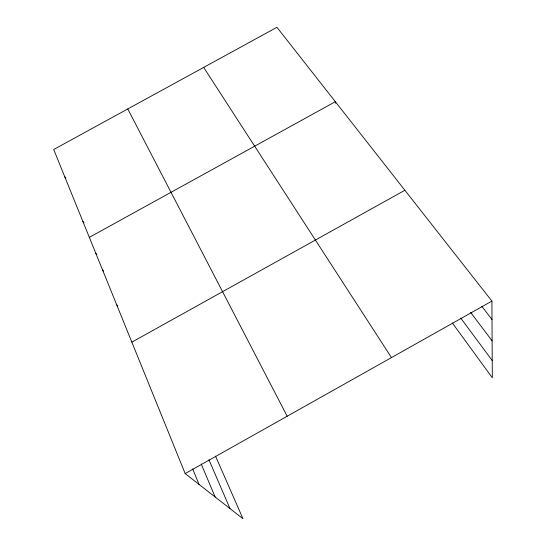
<?xml version="1.0" encoding="UTF-8"?>
<svg xmlns="http://www.w3.org/2000/svg" width="546" height="546" viewBox="0 0 546 546"><rect width="100%" height="100%" fill="white"/><g stroke="black" fill="none" stroke-linecap="round" stroke-linejoin="round"><path stroke-width="0.82" d="M185.176 473.587L491.912 301.112L276.931 27.3L53.692 149.508L185.176 473.587L242.956 518.7L215.534 456.135M131.852 342.151L404.886 190.274M89.332 237.36L335.346 101.699L335.77 103.331M116.653 304.688L117.779 305.91M102.518 269.847L103.604 271.075M95.809 253.324L96.901 254.579M82.89 221.464L83.975 222.768M64.803 176.884L65.841 178.187M481.811 306.306L492.007 319.533M470.652 312.428L492.117 340.854M460.776 318.127L492.219 360.544M452.354 322.979L492.308 377.771L491.912 301.112M203.678 67.404L391.475 357.589M127.778 108.954L287.182 416.229M208.934 459.732L229.996 508.579M201.181 463.936L215.165 497.003M192.649 468.891L199.085 484.445"/></g></svg>
